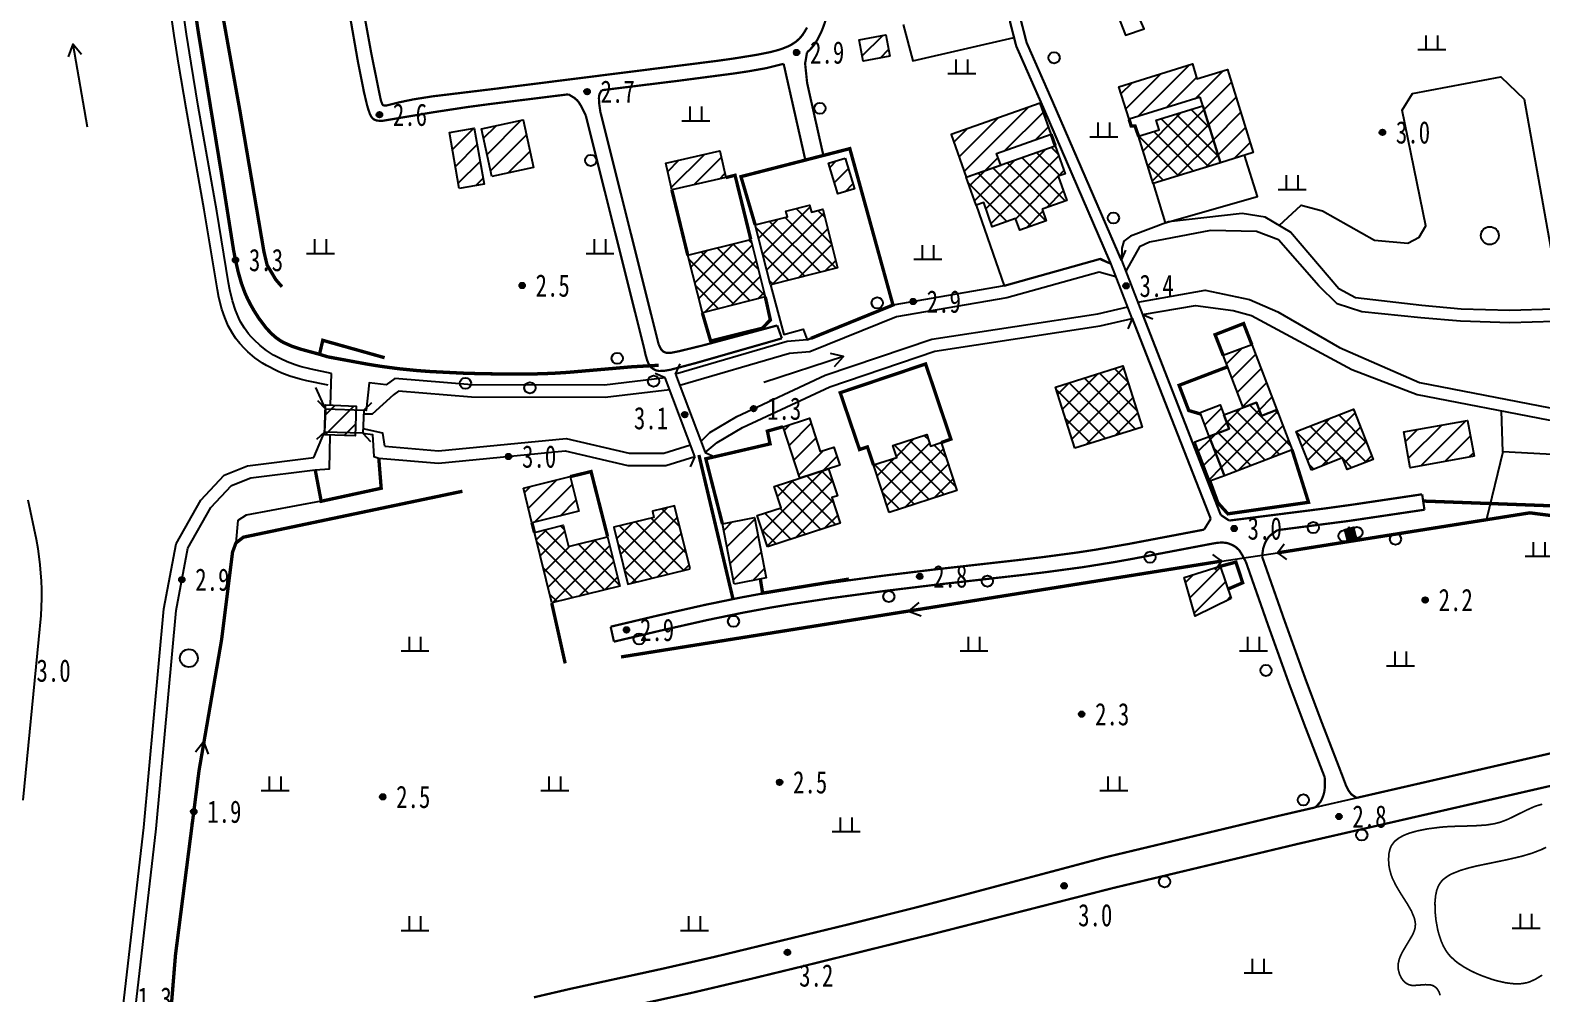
# Model space of a CAD drawing. Header units: metres. Extents: x 494039 to 619385, y 3351420 to 3402703.
# Drawn here: x 591211.7 to 591482, y 3392421.2 to 3392593.5 of the extents above; entities that cross this region are included whole.
import ezdxf
from ezdxf.enums import TextEntityAlignment as Align

# ---------------------------------------------------------------- set-up
doc = ezdxf.new("R2010")
doc.units = ezdxf.units.M
for name, pattern in [('2180', [0]), ('2430', [0]), ('2450', [0]), ('4430', [0]), ('8521', [0]), ('8522', [0]), ('9610', [0])]:
    doc.linetypes.add(name, pattern=pattern)
for name, color, linetype in [('210100', 130, 'Continuous'), ('220200', 130, 'Continuous'), ('220900', 130, '2180'), ('261301', 141, 'Continuous'), ('310300', 8, 'Continuous'), ('310500', 8, 'Continuous'), ('380201', 8, '2430'), ('380202', 8, '2450'), ('420500', 8, 'Continuous'), ('430300', 8, 'Continuous'), ('440300', 8, '4430'), ('450502', 8, 'Continuous'), ('510301', 8, 'Continuous'), ('510402', 8, 'Continuous'), ('720100', 8, 'Continuous'), ('760201', 8, '8521'), ('760202', 8, '8522'), ('810100', 8, '9610'), ('810302', 8, 'Continuous'), ('810501', 8, 'Continuous')]:
    doc.layers.add(name, color=color, linetype=linetype)
doc.layers.add('710101', color=8, linetype='Continuous', lineweight=0)
pattern_1 = [(45, (0, 0), (-1.767766953, 1.767766953), []), (135, (0, 0), (-1.767766953, -1.767766953), [])]
pattern_2 = [(45, (0, 0), (-1.767766953, 1.767766953), [])]

# ---------------------------------------------------------------- blocks, each defined once
blk = doc.blocks.new('gc170')
at = {"linetype": 'Continuous'}
blk.add_circle((0, 0), 0.5, dxfattribs=at)
blk = doc.blocks.new('gu')
at = {"flags": 128}
for points in [[(3.75, 0), (-3.75, 0)], [(2.71, -0.6), (3.75, 0), (3.75, 0), (2.71, 0.6)]]:
    blk.add_lwpolyline(points, dxfattribs=at)
blk = doc.blocks.new('p_point')
for radius in [0.25, 0.2, 0.15, 0.1, 0.05]:
    blk.add_circle((0, 0), radius)
blk.add_point((0, 0))
blk = doc.blocks.new('vm')
at = {"linetype": 'Continuous'}
for p, q in [((1.25, 0), (-1.25, 0)), ((-0.5, 0), (-0.5, 1.3)), ((0.5, 1.3), (0.5, 0))]:
    blk.add_line(p, q, dxfattribs=at)
blk = doc.blocks.new('v1')
blk.add_circle((0, 0), 0.8)
blk = doc.blocks.new('1-3&1-4')
at = {"layer": '310300', "linetype": 'Continuous'}
h = blk.add_hatch(dxfattribs=at)
h.set_pattern_fill('ANSI31', color=8, scale=20, style=0)
h.set_pattern_definition(pattern_2)
h.paths.add_polyline_path([(591365.5187, 3392588.8161), (591360.7661, 3392587.9245), (591360.0526, 3392591.7282), (591364.8051, 3392592.6198)])
h = blk.add_hatch(dxfattribs=at)
h.set_pattern_fill('ANSI31', color=8, scale=20, style=0)
h.set_pattern_definition(pattern_2)
h.paths.add_polyline_path([(591421.038, 3392581.4816), (591408.3104, 3392577.5353), (591406.5074, 3392583.3505), (591419.633, 3392587.4201), (591420.4545, 3392584.7703), (591425.9112, 3392586.4622), (591430.5303, 3392571.5646), (591424.6757, 3392569.7494)])
h = blk.add_hatch(dxfattribs=at)
h.set_pattern_fill('ANSI31', color=8, scale=20, style=0)
h.set_pattern_definition(pattern_2)
h.paths.add_polyline_path([(591392.4004, 3392580.4364), (591376.475, 3392574.8299), (591379.1756, 3392567.1587), (591385.351, 3392569.3327), (591384.6195, 3392571.4108), (591394.3695, 3392574.8432)])
h = blk.add_hatch(dxfattribs=at)
h.set_pattern_fill('ANSI31', color=8, scale=20, style=0)
h.set_pattern_definition(pattern_2)
h.paths.add_polyline_path([(591294.3018, 3392567.3011), (591292.4613, 3392575.8061), (591299.935, 3392577.4234), (591301.7755, 3392568.9184)])
h = blk.add_hatch(dxfattribs=at)
h.set_pattern_fill('ANSI31', color=8, scale=20, style=0)
h.set_pattern_definition(pattern_2)
h.paths.add_polyline_path([(591288.4702, 3392565.1615), (591286.73, 3392575.134), (591291.176, 3392575.9098), (591292.9162, 3392565.9374)])
h = blk.add_hatch(dxfattribs=at)
h.set_pattern_fill('ANSI31', color=8, scale=20, style=0)
h.set_pattern_definition(pattern_2)
h.paths.add_polyline_path([(591336.1628, 3392567.0864), (591326.5119, 3392564.9028), (591325.4343, 3392569.6656), (591335.0851, 3392571.8492)])
h = blk.add_hatch(dxfattribs=at)
h.set_pattern_fill('ANSI31', color=8, scale=20, style=0)
h.set_pattern_definition(pattern_2)
h.paths.add_polyline_path([(591357.5352, 3392570.5827), (591359.198, 3392565.0579), (591356.2084, 3392564.1581), (591354.5456, 3392569.683)])
h = blk.add_hatch(dxfattribs=at)
h.set_pattern_fill('ANSI31', color=8, scale=20, style=0)
h.set_pattern_definition(pattern_2)
h.paths.add_polyline_path([(591432.026, 3392524.4642), (591431.1071, 3392526.8679), (591428.7088, 3392525.951), (591425.1409, 3392535.2839), (591430.2544, 3392537.2388), (591434.7413, 3392525.5023)])
h = blk.add_hatch(dxfattribs=at)
h.set_pattern_fill('ANSI31', color=8, scale=20, style=0)
h.set_pattern_definition(pattern_2)
h.paths.add_polyline_path([(591264.3666, 3392521.0506), (591264.5624, 3392526.4117), (591270.0461, 3392526.2113), (591269.8502, 3392520.8502)])
h = blk.add_hatch(dxfattribs=at)
h.set_pattern_fill('ANSI31', color=8, scale=20, style=0)
h.set_pattern_definition(pattern_2)
h.paths.add_polyline_path([(591422.6687, 3392520.7827), (591421.032, 3392525.064), (591424.6073, 3392526.4309), (591426.2441, 3392522.1495)])
h = blk.add_hatch(dxfattribs=at)
h.set_pattern_fill('ANSI31', color=8, scale=20, style=0)
h.set_pattern_definition(pattern_2)
h.paths.add_polyline_path([(591349.3862, 3392513.2801), (591346.4017, 3392522.5014), (591351.1278, 3392524.031), (591353.0589, 3392518.0645), (591355.5074, 3392518.857), (591356.5609, 3392515.6022)])
h = blk.add_hatch(dxfattribs=at)
h.set_pattern_fill('ANSI31', color=8, scale=20, style=0)
h.set_pattern_definition(pattern_2)
h.paths.add_polyline_path([(591470.024, 3392517.2189), (591458.6033, 3392515.1641), (591457.4503, 3392521.572), (591468.8711, 3392523.6269)])
h = blk.add_hatch(dxfattribs=at)
h.set_pattern_fill('ANSI31', color=8, scale=20, style=0)
h.set_pattern_definition(pattern_2)
h.paths.add_polyline_path([(591422.6687, 3392520.7827), (591425.3589, 3392513.7457), (591422.7832, 3392512.761), (591420.0929, 3392519.798)])
h = blk.add_hatch(dxfattribs=at)
h.set_pattern_fill('ANSI31', color=8, scale=20, style=0)
h.set_pattern_definition(pattern_2)
h.paths.add_polyline_path([(591299.9746, 3392511.5213), (591308.3262, 3392513.574), (591309.8478, 3392507.3831), (591301.4962, 3392505.3304)])
h = blk.add_hatch(dxfattribs=at)
h.set_pattern_fill('ANSI31', color=8, scale=20, style=0)
h.set_pattern_definition(pattern_2)
h.paths.add_polyline_path([(591337.682, 3392494.3126), (591335.5598, 3392505.1386), (591341.2969, 3392506.2633), (591343.4191, 3392495.4373)])
h = blk.add_hatch(dxfattribs=at)
h.set_pattern_fill('ANSI31', color=8, scale=20, style=0)
h.set_pattern_definition(pattern_2)
h.paths.add_polyline_path([(591426.5993, 3392491.7405), (591420.1176, 3392488.6286), (591418.1608, 3392495.5072), (591424.6108, 3392497.5265)])
at = {"layer": '310500', "linetype": 'Continuous'}
h = blk.add_hatch(dxfattribs=at)
h.set_pattern_fill('ANSI37', color=8, scale=20, style=0)
h.set_pattern_definition(pattern_1)
h.paths.add_polyline_path([(591412.636, 3392566.0164), (591410.0097, 3392574.4866), (591413.6676, 3392575.6207), (591413.1353, 3392577.3374), (591421.5172, 3392579.9363), (591424.6757, 3392569.7494)])
h = blk.add_hatch(dxfattribs=at)
h.set_pattern_fill('ANSI37', color=8, scale=20, style=0)
h.set_pattern_definition(pattern_1)
h.paths.add_polyline_path([(591392.7673, 3392561.4269), (591393.4936, 3392559.3636), (591388.7471, 3392557.6926), (591388.0207, 3392559.7559), (591383.8295, 3392558.2804), (591382.3037, 3392562.6145), (591380.9439, 3392562.1358), (591379.1756, 3392567.1587), (591395.1011, 3392572.7651), (591396.8581, 3392567.774), (591395.6156, 3392567.3365), (591397.1525, 3392562.9707)])
h = blk.add_hatch(dxfattribs=at)
h.set_pattern_fill('ANSI37', color=8, scale=20, style=0)
h.set_pattern_definition(pattern_1)
h.paths.add_polyline_path([(591344.1492, 3392547.8772), (591341.4288, 3392558.6094), (591347.1878, 3392560.0691), (591346.9335, 3392561.0723), (591351.1667, 3392562.1454), (591351.4761, 3392560.9245), (591353.5031, 3392561.4383), (591356.1683, 3392550.9238)])
h = blk.add_hatch(dxfattribs=at)
h.set_pattern_fill('ANSI37', color=8, scale=20, style=0)
h.set_pattern_definition(pattern_1)
h.paths.add_polyline_path([(591331.9711, 3392542.8833), (591329.3665, 3392553.1896), (591340.6339, 3392556.0371), (591343.2385, 3392545.7308)])
h = blk.add_hatch(dxfattribs=at)
h.set_pattern_fill('ANSI37', color=8, scale=20, style=0)
h.set_pattern_definition(pattern_1)
h.paths.add_polyline_path([(591398.5809, 3392518.6553), (591395.1417, 3392529.612), (591407.2081, 3392533.3995), (591410.6473, 3392522.4428)])
h = blk.add_hatch(dxfattribs=at)
h.set_pattern_fill('ANSI37', color=8, scale=20, style=0)
h.set_pattern_definition(pattern_1)
h.paths.add_polyline_path([(591425.3589, 3392513.7457), (591422.6687, 3392520.7827), (591426.2441, 3392522.1495), (591425.2904, 3392524.6441), (591431.1071, 3392526.8679), (591432.026, 3392524.4642), (591434.7413, 3392525.5023), (591437.4663, 3392518.3742)])
h = blk.add_hatch(dxfattribs=at)
h.set_pattern_fill('ANSI37', color=8, scale=20, style=0)
h.set_pattern_definition(pattern_1)
h.paths.add_polyline_path([(591440.9301, 3392514.7428), (591438.2266, 3392521.6432), (591448.4569, 3392525.6514), (591451.9788, 3392516.6622), (591447.3166, 3392514.8356), (591446.4982, 3392516.9244)])
h = blk.add_hatch(dxfattribs=at)
h.set_pattern_fill('ANSI37', color=8, scale=20, style=0)
h.set_pattern_definition(pattern_1)
h.paths.add_polyline_path([(591365.387, 3392507.1463), (591362.5981, 3392515.6587), (591366.749, 3392517.0187), (591366.061, 3392519.1186), (591372.1298, 3392521.1069), (591372.8054, 3392519.0449), (591374.6731, 3392519.6568), (591377.4744, 3392511.1064)])
h = blk.add_hatch(dxfattribs=at)
h.set_pattern_fill('ANSI37', color=8, scale=20, style=0)
h.set_pattern_definition(pattern_1)
h.paths.add_polyline_path([(591343.6128, 3392501.0184), (591341.7988, 3392506.6233), (591346.0443, 3392507.9973), (591344.8135, 3392511.8001), (591354.5666, 3392514.9568), (591356.1233, 3392510.1471), (591355.1158, 3392509.821), (591356.604, 3392505.223)])
h = blk.add_hatch(dxfattribs=at)
h.set_pattern_fill('ANSI37', color=8, scale=20, style=0)
h.set_pattern_definition(pattern_1)
h.paths.add_polyline_path([(591329.8022, 3392497.0552), (591327.0204, 3392508.3734), (591323.044, 3392507.3961), (591323.3157, 3392506.2907), (591316.1617, 3392504.5324), (591318.6718, 3392494.3195)])
h = blk.add_hatch(dxfattribs=at)
h.set_pattern_fill('ANSI37', color=8, scale=20, style=0)
h.set_pattern_definition(pattern_1)
h.paths.add_polyline_path([(591305.0268, 3392490.9658), (591301.9201, 3392503.6055), (591307.0796, 3392504.8736), (591308.0071, 3392501.1), (591315.0307, 3392502.8263), (591317.2099, 3392493.9602)])
at = {"layer": '210100', "color": 141, "linetype": 'Continuous', "flags": 128}
for points in [[(591211.32, 3392509.4215), (591212.814, 3392502.3622), (591213.0913, 3392500.7134), (591213.4633, 3392497.8104), (591213.6907, 3392494.8945), (591213.7455, 3392493.4349), (591213.7538, 3392491.7717), (591213.6217, 3392488.7168), (591213.2397, 3392484.4462), (591210.3829, 3392455.6953)], [(591265.0444, 3392529.9246), (591261.1954, 3392530.71), (591260.0551, 3392530.9918), (591258.1822, 3392531.5491), (591256.717, 3392532.1009), (591255.9984, 3392532.4213), (591253.9977, 3392533.4457), (591253.2914, 3392533.8804), (591251.9345, 3392534.8422), (591250.6661, 3392535.9154), (591250.071, 3392536.4903), (591249.2351, 3392537.3977), (591248.4765, 3392538.3569), (591247.7746, 3392539.4209), (591247.1542, 3392540.5854), (591246.5381, 3392542.0456), (591246.0355, 3392543.5608), (591245.5005, 3392545.6451), (591245.2244, 3392546.9745), (591242.8458, 3392561.3377), (591239.6223, 3392579.5367), (591238.3261, 3392587.2344), (591237.5136, 3392592.5109), (591235.8919, 3392603.9823)], [(591460.2819, 3392530.4189), (591483.618, 3392525.892)], [(591638.6761, 3392560.8214), (591623.1118, 3392559.3251), (591615.4093, 3392557.8429), (591603.0954, 3392554.3626), (591578.6893, 3392552.1873), (591560.8506, 3392550.5434), (591541.2772, 3392547.7703), (591531.0332, 3392546.7825), (591516.6817, 3392545.8808), (591495.3109, 3392542.4937), (591484.3928, 3392541.3378), (591476.3973, 3392541.1136), (591467.6157, 3392541.3741), (591460.4871, 3392542.0014)], [(591405.962, 3392549.3398), (591402.9668, 3392550.1904), (591386.4607, 3392545.5755), (591366.6834, 3392542.1579), (591351.2078, 3392535.8975), (591347.5669, 3392535.5982), (591327.9448, 3392529.8561)], [(591331.7122, 3392519.8863), (591333.3262, 3392521.492), (591338.1453, 3392524.3433), (591353.967, 3392531.703), (591373.0294, 3392538.1845), (591402.7098, 3392542.7227), (591408.0734, 3392543.9568)], [(591326.1281, 3392529.1059), (591314.6156, 3392527.7274), (591290.6659, 3392527.805), (591277.6124, 3392528.8489), (591276.7283, 3392528.2051)], [(591275.1827, 3392519.0002), (591284.7904, 3392518.1667), (591307.6076, 3392520.3903), (591318.9017, 3392517.7591), (591325.0796, 3392517.7529), (591329.8567, 3392519.2389)], [(591218.6368, 3392381.4567), (591223.5556, 3392390.9892), (591225.5337, 3392397.1047), (591227.2938, 3392409.4352), (591232.0704, 3392450.7649), (591235.6358, 3392489.9229), (591237.819, 3392501.5646), (591242.2822, 3392509.3779), (591246.4416, 3392513.8602), (591250.6256, 3392515.4991), (591262.4449, 3392516.9717)]]:
    blk.add_lwpolyline(points, dxfattribs=at)
for points, elevation in [([(591460.4871, 3392542.0014), (591449.9704, 3392543.046), (591445.5254, 3392544.5277), (591442.2446, 3392547.7027), (591435.0479, 3392555.9577), (591431.1321, 3392557.4394), (591422.8771, 3392557.651), (591411.9763, 3392555.5344), (591410.1771, 3392554.6877), (591407.7046, 3392550.3361)], 3.0998), ([(591409.8712, 3392544.8124), (591421.9246, 3392546.9619), (591429.8621, 3392545.2685), (591434.9421, 3392543.046), (591445.9488, 3392536.696), (591460.2819, 3392530.4189)], 3.0998), ([(591264.536, 3392525.6892), (591262.8196, 3392529.5104)], 2.9651), ([(591276.7283, 3392528.2051), (591272.9333, 3392524.728), (591271.3668, 3392524.7393)], 2.9473), ([(591262.4449, 3392516.9717), (591264.3851, 3392521.5593)], 2.9651), ([(591275.1827, 3392519.0002), (591274.7854, 3392521.3326), (591271.2787, 3392522.1345)], 3.1388)]:
    blk.add_lwpolyline(points, dxfattribs=dict(at, elevation=elevation))
at = {"layer": '220200', "color": 141, "linetype": 'Continuous', "const_width": 0.6, "flags": 128}
for points in [[(591256.7713, 3392547.5504), (591255.6613, 3392548.834), (591254.1087, 3392551.4531), (591253.5519, 3392553.7962), (591249.2694, 3392578.9214), (591239.8953, 3392631.0221), (591240.1853, 3392633.9941), (591241.4449, 3392636.2139), (591243.9524, 3392638.9296), (591246.0402, 3392640.3892), (591247.5689, 3392641.1301)], [(591289.0502, 3392510.955), (591249.8685, 3392502.737), (591248.5309, 3392501.7015), (591247.9261, 3392500.053), (591245.9608, 3392484.3409), (591241.9314, 3392460.9606), (591237.7184, 3392427.9715), (591234.8572, 3392392.8865)], [(591434.8511, 3392499.9308), (591480.0034, 3392507.0948), (591502.3726, 3392504.2518), (591544.4588, 3392504.3104), (591601.4083, 3392502.58)], [(591317.4314, 3392481.3066), (591424.9118, 3392498.4688)]]:
    blk.add_lwpolyline(points, dxfattribs=at)
at = {"layer": '220900', "color": 141, "linetype": 'Continuous'}
for p, q in [((591264.536, 3392525.6892), (591263.1704, 3392527.1504)), ((591264.536, 3392525.6892), (591264.3851, 3392521.5593)), ((591271.3911, 3392525.4574), (591272.8523, 3392526.823)), ((591271.3911, 3392525.4574), (591271.2513, 3392521.3237)), ((591264.3851, 3392521.5593), (591262.9232, 3392520.1944)), ((591271.2513, 3392521.3237), (591272.6162, 3392519.8618)), ((591434.8511, 3392499.9308), (591436.0445, 3392501.5358)), ((591424.9118, 3392498.4688), (591423.3068, 3392499.6622)), ((591434.8511, 3392499.9308), (591436.4561, 3392498.7374)), ((591424.9118, 3392498.4688), (591423.7184, 3392496.8638))]:
    blk.add_line(p, q, dxfattribs=at)
at = {"layer": '220900', "color": 141, "linetype": '2180', "flags": 128}
for points in [[(591264.536, 3392525.6892), (591271.3911, 3392525.4574)], [(591271.2513, 3392521.3237), (591264.3851, 3392521.5593)], [(591424.9118, 3392498.4688), (591434.8511, 3392499.9308)]]:
    blk.add_lwpolyline(points, dxfattribs=at)
at = {"layer": '310300', "color": 8, "linetype": 'Continuous', "flags": 128}
for points in [[(591365.5187, 3392588.8161), (591360.7661, 3392587.9245), (591360.0526, 3392591.7282), (591364.8051, 3392592.6198)], [(591421.038, 3392581.4816), (591408.3104, 3392577.5353), (591406.5074, 3392583.3505), (591419.633, 3392587.4201), (591420.4545, 3392584.7703), (591425.9112, 3392586.4622), (591430.5303, 3392571.5646), (591424.6757, 3392569.7494)], [(591392.4004, 3392580.4364), (591376.475, 3392574.8299), (591379.1756, 3392567.1587), (591385.351, 3392569.3327), (591384.6195, 3392571.4108), (591394.3695, 3392574.8432)], [(591349.3862, 3392513.2801), (591346.4017, 3392522.5014), (591351.1278, 3392524.031), (591353.0589, 3392518.0645), (591355.5074, 3392518.857), (591356.5609, 3392515.6022)], [(591299.9746, 3392511.5213), (591308.3262, 3392513.574), (591309.8478, 3392507.3831), (591301.4962, 3392505.3304)], [(591426.5993, 3392491.7405), (591420.1176, 3392488.6286), (591418.1608, 3392495.5072), (591424.6108, 3392497.5265)]]:
    blk.add_lwpolyline(points, close=True, dxfattribs=at)
for points, elevation in [([(591294.3018, 3392567.3011), (591292.4613, 3392575.8061), (591299.935, 3392577.4234), (591301.7755, 3392568.9184)], 5.3117), ([(591288.4702, 3392565.1615), (591286.73, 3392575.134), (591291.176, 3392575.9098), (591292.9162, 3392565.9374)], 5.7476), ([(591336.1628, 3392567.0864), (591326.5119, 3392564.9028), (591325.4343, 3392569.6656), (591335.0851, 3392571.8492)], 5.8454), ([(591357.5352, 3392570.5827), (591359.198, 3392565.0579), (591356.2084, 3392564.1581), (591354.5456, 3392569.683)], 5.8276), ([(591432.026, 3392524.4642), (591431.1071, 3392526.8679), (591428.7088, 3392525.951), (591425.1409, 3392535.2839), (591430.2544, 3392537.2388), (591434.7413, 3392525.5023)], 5.9514), ([(591264.3666, 3392521.0506), (591264.5624, 3392526.4117), (591270.0461, 3392526.2113), (591269.8502, 3392520.8502)], 6.9483), ([(591422.6687, 3392520.7827), (591421.032, 3392525.064), (591424.6073, 3392526.4309), (591426.2441, 3392522.1495)], 5.9514), ([(591470.024, 3392517.2189), (591458.6033, 3392515.1641), (591457.4503, 3392521.572), (591468.8711, 3392523.6269)], 5.996), ([(591422.6687, 3392520.7827), (591425.3589, 3392513.7457), (591422.7832, 3392512.761), (591420.0929, 3392519.798)], 5.9514), ([(591337.682, 3392494.3126), (591335.5598, 3392505.1386), (591341.2969, 3392506.2633), (591343.4191, 3392495.4373)], 6.1123)]:
    blk.add_lwpolyline(points, close=True, dxfattribs=dict(at, elevation=elevation))
at = {"layer": '310500', "color": 8, "linetype": 'Continuous', "flags": 128}
for points, elevation in [([(591412.636, 3392566.0164), (591410.0097, 3392574.4866), (591413.6676, 3392575.6207), (591413.1353, 3392577.3374), (591421.5172, 3392579.9363), (591424.6757, 3392569.7494)], 14.6309), ([(591392.7673, 3392561.4269), (591393.4936, 3392559.3636), (591388.7471, 3392557.6926), (591388.0207, 3392559.7559), (591383.8295, 3392558.2804), (591382.3037, 3392562.6145), (591380.9439, 3392562.1358), (591379.1756, 3392567.1587), (591395.1011, 3392572.7651), (591396.8581, 3392567.774), (591395.6156, 3392567.3365), (591397.1525, 3392562.9707)], 14.4449), ([(591344.1492, 3392547.8772), (591341.4288, 3392558.6094), (591347.1878, 3392560.0691), (591346.9335, 3392561.0723), (591351.1667, 3392562.1454), (591351.4761, 3392560.9245), (591353.5031, 3392561.4383), (591356.1683, 3392550.9238)], 13.5741), ([(591398.5809, 3392518.6553), (591395.1417, 3392529.612), (591407.2081, 3392533.3995), (591410.6473, 3392522.4428)], 14.1971), ([(591425.3589, 3392513.7457), (591422.6687, 3392520.7827), (591426.2441, 3392522.1495), (591425.2904, 3392524.6441), (591431.1071, 3392526.8679), (591432.026, 3392524.4642), (591434.7413, 3392525.5023), (591437.4663, 3392518.3742)], 14.9033), ([(591343.6128, 3392501.0184), (591341.7988, 3392506.6233), (591346.0443, 3392507.9973), (591344.8135, 3392511.8001), (591354.5666, 3392514.9568), (591356.1233, 3392510.1471), (591355.1158, 3392509.821), (591356.604, 3392505.223)], 14.8072)]:
    blk.add_lwpolyline(points, close=True, dxfattribs=dict(at, elevation=elevation))
for points in [[(591331.9711, 3392542.8833), (591329.3665, 3392553.1896), (591340.6339, 3392556.0371), (591343.2385, 3392545.7308)], [(591440.9301, 3392514.7428), (591438.2266, 3392521.6432), (591448.4569, 3392525.6514), (591451.9788, 3392516.6622), (591447.3166, 3392514.8356), (591446.4982, 3392516.9244)], [(591365.387, 3392507.1463), (591362.5981, 3392515.6587), (591366.749, 3392517.0187), (591366.061, 3392519.1186), (591372.1298, 3392521.1069), (591372.8054, 3392519.0449), (591374.6731, 3392519.6568), (591377.4744, 3392511.1064)], [(591329.8022, 3392497.0552), (591327.0204, 3392508.3734), (591323.044, 3392507.3961), (591323.3157, 3392506.2907), (591316.1617, 3392504.5324), (591318.6718, 3392494.3195)], [(591305.0268, 3392490.9658), (591301.9201, 3392503.6055), (591307.0796, 3392504.8736), (591308.0071, 3392501.1), (591315.0307, 3392502.8263), (591317.2099, 3392493.9602)]]:
    blk.add_lwpolyline(points, close=True, dxfattribs=at)
at = {"layer": '380201', "color": 8, "linetype": '2430', "const_width": 0.6, "flags": 128}
for points, elevation in [([(591408.3104, 3392577.5353), (591408.6807, 3392576.3455), (591409.369, 3392576.3409), (591410.0097, 3392574.4866)], 6.2591), ([(591395.1011, 3392572.7651), (591394.3695, 3392574.8432)], 6.1034), ([(591351.4094, 3392538.3219), (591366.0747, 3392544.2853), (591358.3538, 3392572.2709), (591338.8807, 3392567.2636), (591341.4288, 3392558.6094)], 4.1018), ([(591326.5119, 3392564.9028), (591329.3665, 3392553.1896)], 5.8454), ([(591430.2544, 3392537.2388), (591428.8004, 3392540.9677), (591423.7001, 3392538.9789), (591425.1409, 3392535.2839)], 5.9514), ([(591425.9261, 3392533.23), (591417.2612, 3392529.9175), (591418.9846, 3392525.4093), (591421.1456, 3392524.7668)], 5.9514), ([(591422.7832, 3392512.761), (591424.2049, 3392508.8909), (591425.9858, 3392506.9219), (591440.4185, 3392508.9812), (591437.4663, 3392518.3742)], 5.9514), ([(591315.0307, 3392502.8263), (591312.0638, 3392514.4817), (591308.3262, 3392513.574)], 6.6016), ([(591301.4962, 3392505.3304), (591301.9201, 3392503.6055)], 6.6016)]:
    blk.add_lwpolyline(points, dxfattribs=dict(at, elevation=elevation))
for points in [[(591340.6339, 3392556.0371), (591337.8227, 3392567.5062), (591336.1628, 3392567.0864)], [(591331.9711, 3392542.8833), (591333.4552, 3392537.8296), (591342.6825, 3392540.1342), (591344.1406, 3392541.6135), (591343.2385, 3392545.7308)], [(591275.1311, 3392534.8592), (591264.07, 3392537.9703), (591263.5543, 3392535.7413)], [(591374.6731, 3392519.6568), (591376.4346, 3392520.2878), (591371.9129, 3392533.7394), (591356.6379, 3392528.5918), (591360.0976, 3392518.4141), (591361.4995, 3392518.8906), (591362.5981, 3392515.6587)], [(591346.4017, 3392522.5014), (591343.6089, 3392521.7191), (591344.0862, 3392519.4382), (591332.5927, 3392516.7705), (591335.5598, 3392505.1386)], [(591262.7169, 3392514.7886), (591263.7845, 3392509.1671), (591274.5216, 3392511.4951), (591274.0884, 3392516.8869)], [(591426.0111, 3392493.4519), (591428.6317, 3392494.5801), (591427.4272, 3392498.28), (591424.6108, 3392497.5265)], [(591342.3537, 3392495.2284), (591342.7558, 3392492.7212), (591358.1914, 3392495.2422)], [(591305.0268, 3392490.9658), (591307.4355, 3392480.1609)]]:
    blk.add_lwpolyline(points, dxfattribs=at)
at = {"layer": '380202', "color": 8, "linetype": '2450', "flags": 128}
for points in [[(591412.636, 3392566.0164), (591414.7545, 3392558.9739), (591431.3114, 3392563.6866), (591428.9761, 3392571.0827)], [(591380.9439, 3392562.1358), (591385.976, 3392547.7243), (591403.2078, 3392552.5421)], [(591344.1492, 3392547.8772), (591346.5773, 3392539.0017), (591350.0112, 3392539.945), (591350.7231, 3392538.0651), (591351.4094, 3392538.3219)]]:
    blk.add_lwpolyline(points, dxfattribs=at)
at = {"layer": '420500', "color": 8, "linetype": 'Continuous', "const_width": 0.4, "flags": 128}
for points in [[(591375.5393, 3392638.4516), (591377.319, 3392627.8383), (591380.1273, 3392619.3354), (591385.0058, 3392606.7239), (591386.7102, 3392601.9267), (591387.1166, 3392600.1808), (591386.8753, 3392596.9797), (591387.0263, 3392594.918), (591388.1275, 3392590.6096), (591392.852, 3392579.8772), (591405.0867, 3392551.5715)], [(591377.6446, 3392637.7056), (591379.2203, 3392628.3088), (591381.9663, 3392619.9943), (591386.837, 3392607.4033), (591388.5873, 3392602.4768), (591389.0865, 3392600.3322), (591388.8336, 3392596.9776), (591388.9613, 3392595.2336), (591389.9797, 3392591.2491), (591394.6417, 3392580.659), (591406.9356, 3392552.2967)], [(591262.4115, 3392629.2159), (591263.2161, 3392627.4361), (591263.9882, 3392625.5358), (591264.4703, 3392624.049), (591264.8725, 3392622.4245), (591265.2383, 3392620.2689), (591265.8399, 3392615.3204), (591266.5928, 3392610.1116), (591268.5796, 3392598.0242), (591270.3864, 3392587.6564), (591271.4322, 3392582.4158), (591271.9595, 3392580.1867), (591272.2085, 3392579.2993), (591272.539, 3392578.3713), (591272.6814, 3392578.0926), (591272.9632, 3392577.7093), (591273.2952, 3392577.4578), (591273.7218, 3392577.302), (591274.3988, 3392577.2382), (591274.8674, 3392577.2644), (591283.6874, 3392578.7562), (591289.7563, 3392579.6873), (591294.1838, 3392580.2801), (591308.0108, 3392581.9925)], [(591271.6131, 3392595.5771), (591272.7582, 3392589.2731), (591274.3958, 3392581.2034), (591274.5038, 3392580.7862), (591274.7326, 3392580.1974), (591274.8273, 3392580.083), (591275.0597, 3392579.982), (591275.5045, 3392580.0017), (591277.6335, 3392580.5334), (591280.2372, 3392581.0786), (591283.6473, 3392581.6206), (591295.2301, 3392583.0208), (591334.4774, 3392587.9613), (591337.6011, 3392588.4003), (591341.7601, 3392589.0723), (591344.0369, 3392589.5231), (591345.6341, 3392589.9398), (591346.2782, 3392590.1529), (591347.3548, 3392590.5972), (591347.9344, 3392590.8979), (591348.7057, 3392591.4003), (591349.387, 3392592.0084), (591349.9124, 3392592.642), (591350.4326, 3392593.4612), (591350.6914, 3392593.9606)], [(591350.7035, 3392589.5173), (591351.1792, 3392589.9202), (591351.8248, 3392590.6579), (591352.3779, 3392591.4699), (591352.7056, 3392592.0428), (591353.2829, 3392593.2446), (591353.5994, 3392594.0237), (591354.1457, 3392595.6237), (591354.6296, 3392597.4759), (591354.9898, 3392599.4765), (591355.3031, 3392602.1498), (591355.4915, 3392605.0465), (591355.5219, 3392606.3815), (591355.4704, 3392608.3787), (591355.1992, 3392610.8657), (591354.6375, 3392614.1695), (591353.1857, 3392621.8756), (591352.8722, 3392624.0143), (591352.2045, 3392629.3262)], [(591313.9626, 3392582.7247), (591327.6007, 3392584.4048), (591337.5994, 3392585.7152), (591340.2223, 3392586.1093), (591343.3555, 3392586.6663), (591346.5138, 3392587.4532)], [(591308.0108, 3392581.9925), (591309.0481, 3392581.3672), (591309.5399, 3392580.954), (591309.8282, 3392580.6252), (591310.2508, 3392579.948), (591311.1168, 3392578.2038)], [(591311.1168, 3392578.2038), (591321.5616, 3392536.5249)], [(591313.7256, 3392578.8576), (591324.1704, 3392537.1787)], [(591408.8856, 3392541.8861), (591422.9237, 3392506.0214)], [(591410.7345, 3392542.6114), (591424.7116, 3392506.7213)], [(591321.5616, 3392536.5249), (591321.8024, 3392535.4122), (591322.1253, 3392534.3018), (591322.4229, 3392533.6462), (591322.7618, 3392533.1772), (591323.0739, 3392532.914), (591323.6357, 3392532.6074), (591324.2387, 3392532.483), (591325.0972, 3392532.4992), (591326.3167, 3392532.7115), (591330.7532, 3392533.8899), (591346.2, 3392538.3196)], [(591626.8386, 3392508.1395), (591624.7876, 3392507.9645), (591623.3176, 3392507.7153), (591621.7965, 3392507.3073), (591620.4118, 3392506.7859), (591619.0768, 3392506.1438), (591617.5366, 3392505.2139), (591615.3767, 3392503.5795), (591611.5722, 3392500.2433), (591609.6996, 3392498.6971), (591606.7606, 3392496.5612), (591603.6883, 3392494.6297), (591600.9263, 3392493.138), (591598.1141, 3392491.8593), (591595.4599, 3392490.8172), (591592.2718, 3392489.7094), (591588.5495, 3392488.5587), (591586.1306, 3392487.8763), (591580.865, 3392486.5086), (591577.207, 3392485.6182), (591567.6836, 3392483.4228), (591539.641, 3392477.237), (591504.4469, 3392468.8154), (591449.0057, 3392456.085)], [(591315.5663, 3392486.7187), (591323.967, 3392488.7081), (591332.3835, 3392490.6132), (591338.8436, 3392491.9407), (591343.6937, 3392492.8344), (591347.0571, 3392493.3996), (591354.4784, 3392494.523), (591364.6284, 3392495.8819), (591373.4411, 3392496.9504), (591388.5551, 3392498.6533), (591392.9907, 3392499.1862), (591399.077, 3392500.0018), (591402.2356, 3392500.4841), (591408.213, 3392501.5235), (591421.7301, 3392504.0918)], [(591432.0965, 3392499.292), (591432.2989, 3392500.7212), (591432.564, 3392501.516), (591432.937, 3392502.2682), (591433.2996, 3392502.785), (591433.6015, 3392503.0871), (591434.8287, 3392503.9987)], [(591316.1605, 3392484.0437), (591324.5261, 3392486.0253), (591332.9075, 3392487.9223), (591339.3407, 3392489.2439), (591344.1715, 3392490.1343), (591347.5217, 3392490.6975), (591354.9141, 3392491.8169), (591365.0247, 3392493.1701), (591373.8032, 3392494.234), (591388.9437, 3392495.9414), (591393.3884, 3392496.4756), (591400.0405, 3392497.373), (591405.6063, 3392498.269), (591408.9541, 3392498.8701), (591423.1596, 3392501.5753)], [(591505.7407, 3392463.2926), (591438.669, 3392447.8898), (591405.4711, 3392439.959)], [(591423.1596, 3392501.5753), (591424.0844, 3392501.731), (591425.009, 3392501.794), (591425.7369, 3392501.7084), (591426.1093, 3392501.6099), (591426.83, 3392501.3182), (591427.4428, 3392500.9495), (591428.0257, 3392500.3893), (591428.4431, 3392499.7447), (591429.2258, 3392498.2683)], [(591432.0965, 3392499.292), (591436.0314, 3392488.0594), (591439.863, 3392477.3654), (591442.6616, 3392469.9085), (591446.1722, 3392460.8121)], [(591429.2258, 3392498.2683), (591433.1661, 3392487.0206), (591437.0028, 3392476.3121), (591439.8071, 3392468.8402), (591443.3269, 3392459.7199)], [(591446.1722, 3392460.8121), (591447.1088, 3392458.3321), (591447.5689, 3392457.3957), (591448.0971, 3392456.7062), (591449.0057, 3392456.085)], [(591441.6791, 3392454.3982), (591434.9919, 3392452.8526), (591404.1519, 3392445.4752)], [(591301.8341, 3392420.3932), (591308.3505, 3392421.9096), (591325.0576, 3392425.5569), (591334.0141, 3392427.6019), (591358.1666, 3392433.4598), (591370.2189, 3392436.4849), (591377.7005, 3392438.4312), (591404.1519, 3392445.4752)], [(591261.9312, 3392392.663), (591267.3493, 3392396.4316), (591277.9339, 3392404.29), (591281.2136, 3392406.6046), (591283.7836, 3392408.2992), (591286.1368, 3392409.6142), (591287.9675, 3392410.4707), (591290.2203, 3392411.3856), (591292.8992, 3392412.3319), (591296.2947, 3392413.3815), (591298.4188, 3392413.9776), (591303.4011, 3392415.254), (591309.8398, 3392416.7511), (591330.078, 3392421.1976), (591340.4607, 3392423.6451), (591349.0991, 3392425.745), (591373.0598, 3392431.6848), (591405.4711, 3392439.959)]]:
    blk.add_lwpolyline(points, dxfattribs=at)
for points, elevation in [([(591353.6223, 3392571.0543), (591350.7196, 3392584.0103), (591350.3586, 3392587.5006), (591350.7035, 3392589.5173)], 3.1886), ([(591346.5138, 3392587.4532), (591350.3976, 3392570.225)], 3.1886), ([(591313.7256, 3392578.8576), (591313.5361, 3392580.2177), (591313.4699, 3392581.2737), (591313.4945, 3392581.6506), (591313.5904, 3392582.0613), (591313.9626, 3392582.7247)], 3.0255), ([(591324.1704, 3392537.1787), (591324.5763, 3392536.3932), (591324.8512, 3392536.0736), (591325.1153, 3392535.8833), (591325.5026, 3392535.7468), (591325.7428, 3392535.7154), (591326.4258, 3392535.7444), (591327.8467, 3392536.0272), (591332.0436, 3392537.0504), (591345.3716, 3392540.6279)], 3.0551), ([(591346.2, 3392538.3196), (591345.3716, 3392540.6279)], 3.0551), ([(591426.2256, 3392505.7105), (591443.1394, 3392507.851), (591448.1598, 3392508.543), (591460.7419, 3392510.4163)], 3.1326), ([(591461.1531, 3392507.6519), (591460.7419, 3392510.4163)], 3.1326), ([(591424.7116, 3392506.7213), (591426.2256, 3392505.7105)], 3.1326), ([(591434.8287, 3392503.9987), (591447.4808, 3392505.6255), (591461.1531, 3392507.6519)], 3.1326), ([(591421.7301, 3392504.0918), (591422.9237, 3392506.0214)], 3.1326), ([(591316.1605, 3392484.0437), (591315.5663, 3392486.7187)], 3.1771), ([(591443.3269, 3392459.7199), (591443.3516, 3392458.0558), (591443.2379, 3392457.1927), (591443.1296, 3392456.7484), (591442.8449, 3392455.9362), (591442.538, 3392455.3659), (591441.6791, 3392454.3982)], 3.1148)]:
    blk.add_lwpolyline(points, dxfattribs=dict(at, elevation=elevation))
at = {"layer": '430300', "color": 8, "linetype": 'Continuous'}
for p, q in [((591406.9356, 3392552.2967), (591407.7358, 3392554.1297)), ((591405.0867, 3392551.5715), (591403.2537, 3392552.3717)), ((591408.8856, 3392541.8861), (591408.0854, 3392540.0531)), ((591410.7345, 3392542.6114), (591412.5675, 3392541.8112))]:
    blk.add_line(p, q, dxfattribs=at)
at = {"layer": '430300', "color": 8, "linetype": 'Continuous', "flags": 128}
for points in [[(591408.8856, 3392541.8861), (591405.0867, 3392551.5715)], [(591406.9356, 3392552.2967), (591410.7345, 3392542.6114)]]:
    blk.add_lwpolyline(points, dxfattribs=at)
at = {"layer": '440300', "color": 8, "linetype": '4430', "const_width": 0.6, "flags": 128}
for points in [[(591370.3767, 3392669.8489), (591361.0768, 3392667.5594), (591355.3199, 3392665.9619), (591353.8029, 3392665.4815), (591351.552, 3392664.687), (591346.5062, 3392662.6248), (591344.6704, 3392661.9367), (591343.4933, 3392661.5587), (591339.3849, 3392660.4001), (591336.809, 3392659.5554), (591331.3539, 3392657.3846), (591329.1172, 3392656.5669), (591327.3594, 3392656.0447), (591325.4044, 3392655.6581), (591323.8584, 3392655.527), (591322.991, 3392655.5087), (591320.8926, 3392655.5853), (591319.6627, 3392655.6901), (591316.5785, 3392656.0766), (591308.4346, 3392657.3311), (591307.0828, 3392657.4942), (591304.6475, 3392657.6909), (591303.2918, 3392657.7239), (591301.9865, 3392657.6919), (591294.872, 3392657.1311), (591292.7103, 3392657.0982), (591290.1543, 3392657.2318), (591288.2877, 3392657.4196), (591284.2612, 3392657.9275), (591282.2181, 3392658.0957), (591279.4328, 3392658.1808), (591277.7588, 3392658.1726), (591274.1354, 3392658.0369), (591269.7001, 3392657.6992), (591255.2817, 3392656.2413), (591252.5632, 3392655.8143), (591250.0963, 3392655.2291), (591249.2445, 3392654.9599), (591247.8548, 3392654.4223), (591246.4722, 3392653.7297), (591245.4275, 3392653.0706), (591244.4322, 3392652.329), (591243.7954, 3392651.7954), (591242.5873, 3392650.6477), (591241.4727, 3392649.4073), (591240.9545, 3392648.7561), (591240.1202, 3392647.5698), (591239.589, 3392646.6868), (591239.0771, 3392645.6839), (591238.5421, 3392644.412), (591238.2338, 3392643.5434), (591237.7156, 3392641.7683), (591237.2671, 3392639.7285), (591237.0733, 3392638.5828), (591236.8015, 3392636.2782), (591236.6923, 3392633.8201), (591236.7565, 3392631.0127), (591236.9951, 3392627.7033), (591237.5177, 3392622.8793), (591238.7667, 3392613.6025), (591241.7906, 3392593.1997), (591246.0918, 3392566.8857), (591248.1052, 3392554.1416), (591248.3943, 3392552.6193), (591248.9347, 3392550.2113), (591249.5241, 3392548.1468), (591250.1567, 3392546.4242), (591250.6178, 3392545.4022), (591251.2161, 3392544.2442), (591251.7169, 3392543.3609), (591252.6269, 3392541.9196), (591253.9565, 3392540.1634), (591254.8666, 3392539.1898), (591255.7301, 3392538.4325), (591256.3907, 3392537.9594), (591257.0003, 3392537.5984), (591258.6321, 3392536.8716), (591260.1905, 3392536.3638), (591263.5741, 3392535.4446), (591264.9704, 3392535.0112)], [(591264.9704, 3392535.0112), (591272.2047, 3392533.6744), (591274.3814, 3392533.3251), (591277.6194, 3392532.8923), (591281.0455, 3392532.5495), (591283.3368, 3392532.3808), (591289.0795, 3392532.0953), (591292.5303, 3392531.9914), (591298.8583, 3392531.9175), (591301.7325, 3392531.9467), (591305.1772, 3392532.06), (591307.9782, 3392532.2372), (591319.3793, 3392533.2315), (591324.1664, 3392533.5012)]]:
    blk.add_lwpolyline(points, dxfattribs=at)
for points, elevation in [([(591331.3568, 3392517.4497), (591337.4612, 3392491.6427)], 3.0766), ([(591460.9221, 3392509.2044), (591483.8587, 3392508.3561), (591530.7606, 3392506.7257), (591563.918, 3392505.2135), (591577.6878, 3392504.6628), (591588.6046, 3392504.378), (591615.9346, 3392504.0247)], 3.1326)]:
    blk.add_lwpolyline(points, dxfattribs=dict(at, elevation=elevation))
at = {"layer": '450502', "color": 8, "linetype": 'Continuous'}
for p, q in [((591327.1649, 3392531.9202), (591327.9879, 3392533.743)), ((591325.3271, 3392531.2257), (591323.5043, 3392532.0487)), ((591332.4735, 3392517.8717), (591334.2963, 3392517.0487)), ((591330.6358, 3392517.1772), (591329.8128, 3392515.3544))]:
    blk.add_line(p, q, dxfattribs=at)
at = {"layer": '450502', "color": 8, "linetype": 'Continuous', "flags": 128}
for points in [[(591330.6358, 3392517.1772), (591325.3271, 3392531.2257)], [(591327.1649, 3392531.9202), (591332.4735, 3392517.8717)]]:
    blk.add_lwpolyline(points, dxfattribs=at)
at = {"layer": '510402', "color": 8, "linetype": 'Continuous'}
for p, q in [((591447.8028, 3392504.4829), (591447.443, 3392504.388)), ((591447.443, 3392504.388), (591448.0551, 3392502.0673)), ((591448.4149, 3392502.1622), (591447.8028, 3392504.4829)), ((591448.0551, 3392502.0673), (591448.4149, 3392502.1622))]:
    blk.add_line(p, q, dxfattribs=at)
at = {"layer": '510402', "color": 8, "linetype": 'Continuous', "const_width": 2.4, "flags": 128}
blk.add_lwpolyline([(591446.962, 3392503.0201), (591448.8959, 3392503.5301)], dxfattribs=at)
at = {"layer": '710101', "color": 8, "linetype": 'Continuous', "const_width": 0.3, "elevation": 2, "flags": 128}
for points in [[(591482.2137, 3392424.3684), (591480.9788, 3392423.6218), (591480.0695, 3392423.2032), (591479.5069, 3392423.0187), (591478.6496, 3392422.8547), (591478.062, 3392422.809), (591476.8577, 3392422.8425), (591475.6264, 3392423.0103), (591474.068, 3392423.3657), (591473.131, 3392423.642), (591471.2741, 3392424.3127), (591470.3641, 3392424.7025), (591469.474, 3392425.1281), (591468.33, 3392425.755), (591467.2532, 3392426.4586), (591466.7476, 3392426.8438), (591465.8211, 3392427.6942), (591465.4097, 3392428.1665), (591465.0735, 3392428.6252), (591464.5568, 3392429.5179), (591464.1335, 3392430.4836), (591463.7141, 3392431.7634), (591463.5136, 3392432.5572), (591463.2164, 3392434.1738), (591463.0534, 3392435.7902), (591463.034, 3392437.3591), (591463.1463, 3392438.5923), (591463.3386, 3392439.5042), (591463.6423, 3392440.325), (591464.0493, 3392440.9878), (591464.5365, 3392441.5104), (591465.4223, 3392442.157), (591466.094, 3392442.5163), (591467.581, 3392443.1098), (591469.2038, 3392443.5875), (591470.4809, 3392443.8976), (591475.8393, 3392445.0043), (591478.5546, 3392445.6371), (591480.3409, 3392446.1636), (591482.085, 3392446.8339), (591482.9332, 3392447.2459)], [(591482.2283, 3392454.9541), (591481.2596, 3392454.6834), (591480.6746, 3392454.4639), (591479.3017, 3392453.8408), (591476.1418, 3392452.2738), (591474.7726, 3392451.7457), (591473.6728, 3392451.4603), (591472.2044, 3392451.2311), (591470.1687, 3392451.092), (591465.7389, 3392450.9699), (591464.126, 3392450.8504), (591461.7394, 3392450.5467), (591459.8773, 3392450.1764), (591458.5584, 3392449.8034), (591457.9374, 3392449.5785), (591457.3498, 3392449.3232), (591456.6297, 3392448.9275), (591455.9991, 3392448.4564), (591455.7242, 3392448.1877), (591455.271, 3392447.572), (591455.1052, 3392447.2355), (591454.9722, 3392446.8744), (591454.7963, 3392446.0922), (591454.728, 3392445.0344), (591454.8111, 3392443.9299), (591454.9061, 3392443.3735), (591455.1652, 3392442.3862), (591455.3997, 3392441.7492), (591455.9842, 3392440.5245), (591456.7866, 3392439.1592), (591458.0959, 3392437.1048), (591458.8215, 3392435.8329), (591459.3428, 3392434.5758), (591459.5016, 3392433.8606), (591459.5318, 3392433.5032), (591459.5044, 3392432.967), (591459.3811, 3392432.4268), (591459.0493, 3392431.6128), (591457.2236, 3392428.5335), (591456.8003, 3392427.6471), (591456.6368, 3392427.1925), (591456.4627, 3392426.4143), (591456.4352, 3392425.7704), (591456.4839, 3392425.3203), (591456.6806, 3392424.575), (591457.0064, 3392423.8776), (591457.3501, 3392423.3872), (591457.761, 3392422.9857), (591458.3177, 3392422.6677), (591458.8467, 3392422.5398), (591459.2218, 3392422.5114), (591461.3006, 3392422.6628), (591462.1457, 3392422.6369), (591462.6569, 3392422.5011), (591463.1237, 3392422.2153), (591463.4632, 3392421.8502), (591463.7582, 3392421.3558), (591463.9724, 3392420.7464)]]:
    blk.add_lwpolyline(points, dxfattribs=at)
at = {"layer": '760201', "color": 8, "linetype": '8521', "flags": 128}
for points in [[(591265.6453, 3392532.041), (591261.9808, 3392532.7772), (591260.0008, 3392533.2937), (591259.1155, 3392533.5747), (591257.7245, 3392534.104), (591256.5415, 3392534.6558), (591255.2515, 3392535.3396), (591254.018, 3392536.1398), (591252.8545, 3392537.043), (591251.7766, 3392538.0386), (591251.2751, 3392538.5686), (591250.802, 3392539.1188), (591250.0504, 3392540.1289), (591249.358, 3392541.2899), (591249.0281, 3392541.9573), (591248.4633, 3392543.339), (591247.936, 3392545.015), (591247.4636, 3392546.992), (591247.219, 3392548.2507), (591245.1342, 3392561.0775), (591241.7968, 3392579.8885), (591240.5044, 3392587.5485), (591239.7004, 3392592.7828), (591238.0987, 3392604.1634), (591236.8566, 3392613.8191), (591236.0695, 3392620.8634), (591235.6164, 3392626.1716), (591235.4316, 3392629.7317), (591235.3998, 3392633.5169), (591235.5258, 3392636.3673), (591235.7808, 3392638.9118), (591235.9471, 3392640.0305), (591236.333, 3392641.9619), (591236.7782, 3392643.5825), (591237.0475, 3392644.3777), (591237.5275, 3392645.5681), (591238.181, 3392646.8813), (591238.5902, 3392647.5901), (591239.4987, 3392648.9568), (591240.5176, 3392650.2443), (591241.5223, 3392651.3222), (591242.9043, 3392652.5549), (591246.09, 3392654.9372)], [(591459.863, 3392528.2592), (591483.2961, 3392523.7134), (591489.964, 3392523.0324), (591493.9496, 3392523.3455), (591521.7025, 3392528.6349), (591541.7577, 3392531.8074), (591545.0326, 3392531.4284), (591546.7633, 3392530.2738), (591548.0367, 3392528.5843), (591550.2939, 3392524.2082), (591552.2467, 3392522.5598), (591554.0724, 3392521.5684), (591556.7773, 3392521.2238), (591559.5371, 3392522.4094), (591560.592, 3392523.4702), (591563.8905, 3392531.2441), (591565.7377, 3392533.6646), (591567.3813, 3392535.1108), (591570.2253, 3392536.3673), (591573.174, 3392536.1784), (591577.104, 3392535.6485), (591589.4461, 3392536.8326), (591594.0927, 3392536.996), (591603.8419, 3392537.0807), (591606.2866, 3392537.2158), (591607.8217, 3392537.8508), (591619.3241, 3392541.345), (591664.7608, 3392545.917), (591670.7304, 3392544.9141), (591673.2435, 3392543.0007), (591675.3506, 3392540.2426), (591679.2576, 3392529.2576), (591682.0875, 3392525.766), (591685.0245, 3392524.5142), (591687.3704, 3392524.1665), (591690.759, 3392525.5649), (591692.5443, 3392527.4607), (591694.902, 3392531.2577), (591695.4309, 3392533.79), (591694.9286, 3392569.0438), (591694.2617, 3392572.273), (591693.0913, 3392573.2519), (591691.3885, 3392573.9532), (591690.0173, 3392574.008), (591689.2654, 3392574.592), (591688.5017, 3392580.0522), (591686.8274, 3392580.9963), (591684.4379, 3392581.6554), (591681.985, 3392581.4809), (591679.1181, 3392580.4599), (591678.3795, 3392579.625), (591674.4922, 3392569.1695), (591673.1336, 3392568.2127), (591654.8881, 3392565.1494), (591638.4289, 3392563.0078), (591622.798, 3392561.5051), (591614.9013, 3392559.9855), (591602.6951, 3392556.5357), (591578.4907, 3392554.3783), (591560.5952, 3392552.7292), (591541.0171, 3392549.9554), (591530.8586, 3392548.9758), (591516.44, 3392548.0699), (591495.0227, 3392544.6755), (591484.2459, 3392543.5345), (591476.3991, 3392543.3145), (591467.7449, 3392543.5712), (591460.6799, 3392544.1929)], [(591460.6799, 3392544.1929), (591448.8398, 3392545.5785), (591445.8524, 3392547.1892), (591437.2176, 3392557.3336), (591432.6525, 3392560.0013), (591428.5318, 3392560.6754), (591415.3741, 3392559.1502), (591408.5567, 3392556.5885), (591407.386, 3392555.709), (591407.0176, 3392554.4474), (591406.9356, 3392552.2967)], [(591405.0867, 3392551.5715), (591403.2078, 3392552.5421), (591385.976, 3392547.7243), (591366.0747, 3392544.2853), (591350.7231, 3392538.0651), (591347.1638, 3392537.7725), (591327.1649, 3392531.9202)], [(591332.4735, 3392517.8717), (591334.61, 3392519.6954), (591339.1719, 3392522.3944), (591354.7875, 3392529.6583), (591373.5538, 3392536.0391), (591403.1233, 3392540.5603), (591408.8856, 3392541.8861)], [(591410.7345, 3392542.6114), (591420.1815, 3392544.1968), (591426.9328, 3392543.2876), (591430.1939, 3392542.3903), (591448.1358, 3392532.732), (591459.863, 3392528.2592)], [(591325.3271, 3392531.2257), (591314.4879, 3392529.9278), (591290.7573, 3392530.0047), (591276.9758, 3392531.1068), (591275.4333, 3392529.9835)], [(591274.0884, 3392516.8869), (591284.8021, 3392515.9574), (591307.4608, 3392518.1656), (591318.6477, 3392515.5594), (591325.4128, 3392515.5525), (591330.6358, 3392517.1772)], [(591221.7161, 3392381.8981), (591225.606, 3392390.1798), (591227.6849, 3392396.6071), (591229.4759, 3392409.1534), (591234.2589, 3392450.5389), (591237.8173, 3392489.6197), (591239.913, 3392500.7951), (591244.067, 3392508.067), (591247.7122, 3392511.9952), (591251.1712, 3392513.3501), (591262.7169, 3392514.7886)]]:
    blk.add_lwpolyline(points, dxfattribs=at)
at = {"layer": '760202', "color": 8, "linetype": '8522', "flags": 128}
for points, elevation in [([(591265.4371, 3392526.3797), (591265.6453, 3392532.041)], 3.0202), ([(591262.7169, 3392514.7886), (591265.3021, 3392514.9771), (591265.367, 3392521.014)], 3.0202), ([(591271.2513, 3392521.3237), (591272.9779, 3392521.1205), (591273.2017, 3392517.1645), (591274.0884, 3392516.8869)], 3.1388)]:
    blk.add_lwpolyline(points, dxfattribs=dict(at, elevation=elevation))
blk.add_lwpolyline([(591275.4333, 3392529.9835), (591272.3842, 3392530.3326), (591271.8204, 3392525.4083), (591271.3911, 3392525.4574)], dxfattribs=at)
at = {"layer": '810100', "color": 8, "linetype": '9610', "flags": 128}
for points in [[(591388.9613, 3392595.2336), (591402.988, 3392599.8581), (591405.9013, 3392597.1742), (591407.7009, 3392592.5961), (591411.0112, 3392593.6845), (591405.927, 3392605.1951)], [(591367.8902, 3392594.4734), (591369.6515, 3392587.9926), (591387.7339, 3392592.1493)], [(591435.1431, 3392558.537), (591439.0814, 3392562.136), (591442.8958, 3392561.1245), (591452.1905, 3392555.8681), (591458.1498, 3392555.3827), (591460.2329, 3392556.4476), (591461.4152, 3392558.4585), (591457.1527, 3392579.1778), (591459.0034, 3392582.1486), (591474.8104, 3392585.1362), (591479.0009, 3392581.1114), (591485.6461, 3392543.6828)], [(591678.3404, 3392505.9782), (591678.4661, 3392520.1125), (591666.5139, 3392535.0925), (591661.5319, 3392536.5397), (591626.6814, 3392532.962), (591593.9932, 3392526.5466), (591576.4871, 3392521.4677), (591562.3875, 3392518.7611), (591551.1036, 3392518.6379), (591534.4846, 3392518.5787), (591508.9657, 3392515.9876), (591496.2065, 3392516.857), (591475.1971, 3392518.0337), (591472.2228, 3392505.973)], [(591475.1971, 3392518.0337), (591474.9634, 3392525.3299)]]:
    blk.add_lwpolyline(points, dxfattribs=at)
for points, elevation in [([(591263.7845, 3392509.1671), (591250.359, 3392506.6937), (591248.8869, 3392505.7384), (591248.5309, 3392501.7015)], 3.6533), ([(591441.6791, 3392454.3982), (591449.0057, 3392456.085)], 3.1697)]:
    blk.add_lwpolyline(points, dxfattribs=dict(at, elevation=elevation))
at = {"layer": '261301', "color": 141, "linetype": 'Continuous', "xscale": 2, "yscale": 2}
for p, rotation in [((591220.6434, 3392583.5672, 1.3), 99.82070706769198), ((591350.1128, 3392532.7672, 1.3), 18.03671139071831), ((591376.268, 3392490.7015, 3.1086), 189.0703428152204), ((591241.648, 3392458.7412, 2.6928), 81.31417028496644)]:
    blk.add_blockref('gu', p, dxfattribs=dict(at, rotation=rotation))
at = {"layer": '510301', "color": 8, "linetype": 'Continuous', "xscale": 2, "yscale": 2}
for p in [(591394.8984, 3392588.5311, 4.9714), (591352.996, 3392579.4859, 3.8149), (591312.0174, 3392570.1559, 3.4368), (591405.5161, 3392559.8654, 3.8149), (591363.2608, 3392544.6705, 3.835), (591316.7412, 3392534.743, 3.2959), (591289.5864, 3392530.2729, 3.2959), (591323.2419, 3392530.657, 3.3108), (591301.1161, 3392529.4667, 3.118), (591441.2614, 3392504.4593, 3.4339), (591455.9715, 3392502.3949, 3.4785), (591412.0549, 3392499.1498, 3.9409), (591382.9569, 3392494.8664, 3.9409), (591365.3326, 3392492.1213, 4.1856), (591337.5466, 3392487.6797, 3.5406), (591320.6838, 3392484.5099, 3.4739), (591432.803, 3392478.8956, 2.9368), (591439.4901, 3392455.7216, 4.4406), (591449.9354, 3392449.4366, 2.9368), (591414.6621, 3392441.0654, 2.9189)]:
    blk.add_blockref('gc170', p, dxfattribs=at)
at = {"layer": '510402', "color": 8, "linetype": 'Continuous', "xscale": 2, "yscale": 2}
for p in [(591449.0758, 3392503.5776), (591446.7821, 3392502.9726)]:
    blk.add_blockref('gc170', p, dxfattribs=at)
at = {"layer": '720100', "color": 8, "linetype": 'Continuous', "xscale": 2, "yscale": 2, "zscale": 2}
for p in [(591348.8384, 3392589.4813, 2.858), (591311.3593, 3392582.4773, 2.6945), (591274.2065, 3392578.3408, 2.6359), (591453.6395, 3392575.184, 3.034), (591248.4617, 3392552.3424, 3.2721), (591299.738, 3392547.7746, 2.4654), (591407.7768, 3392547.7258, 3.4053), (591369.7065, 3392544.9129, 2.8567), (591341.1531, 3392525.7424, 1.3), (591328.8242, 3392524.6779, 3.1266), (591297.3139, 3392517.1768, 2.959), (591427.1149, 3392504.2974, 2.9756), (591370.8588, 3392495.7261, 2.8234), (591238.8539, 3392495.1476, 2.9368), (591461.2839, 3392491.5066, 2.2059), (591318.4074, 3392486.1482, 2.8668), (591399.8301, 3392471.0679, 2.3365), (591345.7968, 3392458.8816, 2.4797), (591274.7915, 3392456.2678, 2.4806), (591240.9942, 3392453.6223, 1.8625), (591445.8614, 3392452.7546, 2.7566), (591396.6924, 3392440.3567, 3.0153), (591347.1944, 3392428.4295, 3.1699)]:
    blk.add_blockref('p_point', p, dxfattribs=at)
at = {"layer": '810302', "color": 8, "linetype": 'Continuous', "xscale": 2, "yscale": 2}
for p in [(591462.4839, 3392589.9235), (591378.3932, 3392585.6389, 3.0939), (591330.8092, 3392577.1905, 3.0939), (591403.8047, 3392574.3413, 3.0939), (591437.4839, 3392564.9235), (591263.6661, 3392553.4643), (591313.6661, 3392553.4643), (591372.3351, 3392552.4121, 3.0939), (591481.6878, 3392499.2737), (591280.5689, 3392482.3211), (591380.5689, 3392482.3211), (591430.5689, 3392482.3211), (591456.885, 3392479.6819), (591255.5689, 3392457.3211), (591305.5689, 3392457.3211), (591405.5689, 3392457.3211), (591357.6856, 3392449.9801), (591280.5689, 3392432.3211), (591330.5689, 3392432.3211), (591479.3266, 3392432.7281), (591431.4206, 3392424.6888)]:
    blk.add_blockref('vm', p, dxfattribs=at)
at = {"layer": '810501', "color": 8, "linetype": 'Continuous', "xscale": 2, "yscale": 2}
for p in [(591472.8394, 3392556.7013, 3.0939), (591240.1212, 3392481.0787, 4.3987)]:
    blk.add_blockref('v1', p, dxfattribs=at)
at = {"layer": '720100', "color": 8, "width": 0.75}
for s, p in [('2.9', (591351.2384, 3392589.4813, 2.858)), ('2.7', (591313.7593, 3392582.4773, 2.6945)), ('2.6', (591276.6065, 3392578.3408, 2.6359)), ('3.0', (591456.0395, 3392575.184, 3.034)), ('3.3', (591250.8617, 3392552.3424, 3.2721)), ('2.5', (591302.138, 3392547.7746, 2.4654)), ('3.4', (591410.1768, 3392547.7258, 3.4053)), ('2.9', (591372.1065, 3392544.9129, 2.8567)), ('3.1', (591319.73, 3392524.0476, 3.1266)), ('1.3', (591343.5531, 3392525.7424, 1.3)), ('3.0', (591299.7139, 3392517.1768, 2.959)), ('3.0', (591429.5149, 3392504.2974, 2.9756)), ('2.9', (591241.2539, 3392495.1476, 2.9368)), ('2.8', (591373.2588, 3392495.7261, 2.8234)), ('2.2', (591463.6839, 3392491.5066, 2.2059)), ('2.9', (591320.8074, 3392486.1482, 2.8668)), ('3.0', (591212.8497, 3392478.8702, 3.0257)), ('2.3', (591402.2301, 3392471.0679, 2.3365)), ('2.5', (591348.1968, 3392458.8816, 2.4797)), ('2.5', (591277.1915, 3392456.2678, 2.4806)), ('1.9', (591243.3942, 3392453.6223, 1.8625)), ('2.8', (591448.2614, 3392452.7546, 2.7566)), ('3.0', (591399.1977, 3392435.1051, 3.0153)), ('3.2', (591349.2873, 3392424.3087, 3.1699)), ('1.3', (591230.9366, 3392420.189, 1.3))]:
    blk.add_text(s, height=4, dxfattribs=at).set_placement(p, align=Align.MIDDLE_LEFT)

msp = doc.modelspace()

# ---------------------------------------------------------------- block references
msp.add_blockref('1-3&1-4', (0, 0))

doc.saveas('drawing.dxf')
